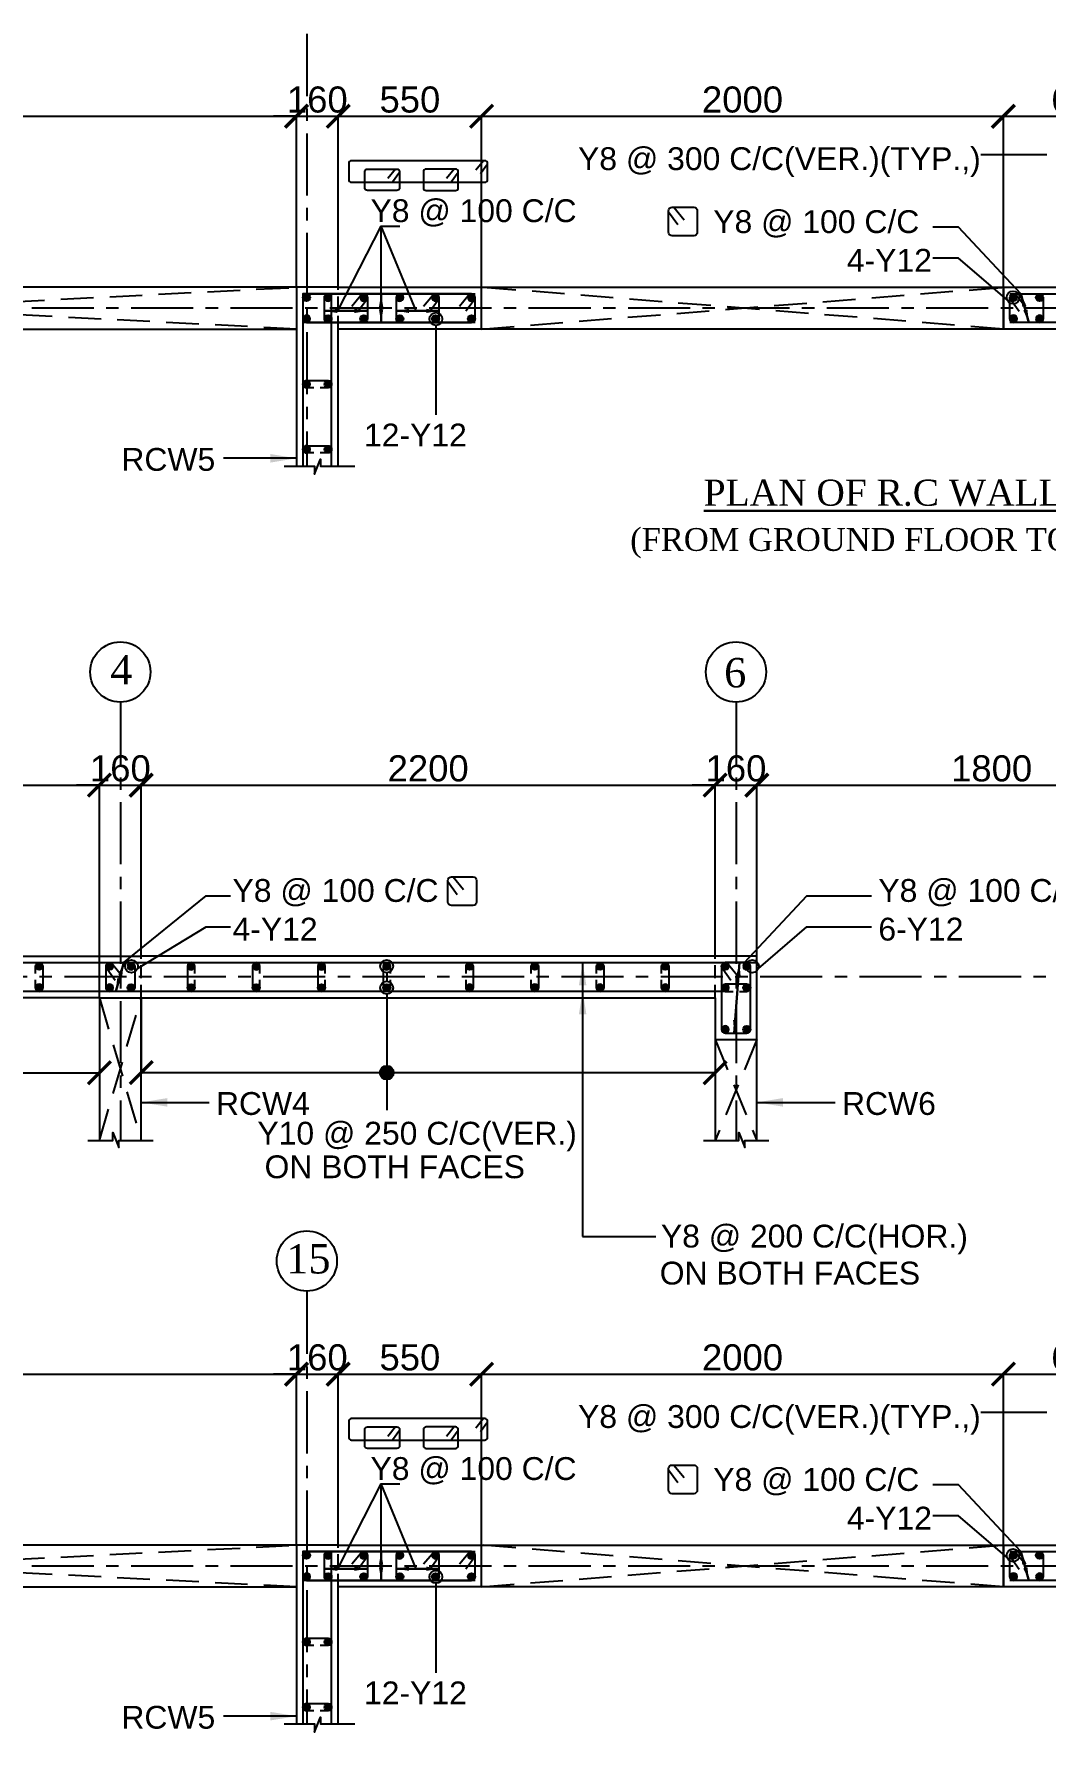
# Model space of a CAD drawing. Header units: inches. Extents: x 200139 to 352388, y -289304 to -188971.
# Drawn here: x 218987 to 234491, y -263313 to -237279 of the extents above; entities that cross this region are included whole.
import ezdxf
from ezdxf.enums import TextEntityAlignment as Align

# ---------------------------------------------------------------- set-up
doc = ezdxf.new("R2010")
doc.units = ezdxf.units.IN
doc.header["$MEASUREMENT"] = 0
doc.linetypes.add('CENTER', pattern=[50.8, 31.75, -6.35, 6.35, -6.35])
doc.linetypes.add('Hidden', pattern=[3, 2, -1])
for name, color, linetype in [('1', 8, 'Continuous'), ('160 WALL OPEING', 1, 'Continuous'), ('5', 2, 'Continuous'), ('ARROW', 5, 'Continuous'), ('DIM', 251, 'Continuous'), ('GIRD CIR', 1, 'Continuous'), ('GIRD TEXT', 4, 'Continuous'), ('GRID', 8, 'CENTER'), ('LINKS', 3, 'Continuous'), ('OPENING', 1, 'Continuous'), ('SHEAR WALL', 6, 'Continuous'), ('STRRIUPS', 6, 'Continuous'), ('Ttxt', 3, 'Continuous')]:
    doc.layers.add(name, color=color, linetype=linetype)
doc.layers.add('Tex', color=3, linetype='Continuous', lineweight=13)
doc.layers.add('text', color=4, linetype='Continuous', lineweight=30)
doc.styles.add('Arial', font='arial.ttf', dxfattribs={"height": 400})
doc.styles.add('T200', font='sanss___.ttf', dxfattribs={"height": 250})
doc.styles.add('T400', font='romantic.ttf')
doc.dimstyles.new('SCALE-25', dxfattribs={"dimtxt": 400, "dimasz": 350, "dimexe": 0, "dimexo": 0, "dimgap": 50, "dimtad": 1, "dimdec": 0, "dimlfac": 0.25, "dimzin": 0, "dimdsep": 46, "dimtxsty": 'Arial', "dimblk": 'ARCHTICK', "dimcen": 0, "dimclrd": 5, "dimclre": 8, "dimclrt": 1, "dimadec": 0, "dimazin": 0, "dimtfac": 1, "dimtdec": 0, "dimtix": 1, "dimtmove": 2, "dimatfit": 3, "dimfxl": 0, "dimtolj": 1, "dimtzin": 0, "dimlwd": -1, "dimarcsym": 0})
doc.dimstyles.new('T200', dxfattribs={"dimtxt": 300, "dimasz": 150, "dimexe": 0, "dimexo": 0, "dimgap": 5, "dimtad": 1, "dimdec": 0, "dimrnd": 5, "dimzin": 0, "dimdsep": 46, "dimtxsty": 'T200', "dimblk": 'ARCHTICK', "dimcen": 300, "dimclrd": 5, "dimclre": 252, "dimclrt": 1, "dimadec": 0, "dimazin": 0, "dimtfac": 50, "dimtdec": 0, "dimtofl": 0, "dimtmove": 2, "dimatfit": 3, "dimfxl": 1, "dimtolj": 1, "dimtzin": 0, "dimarcsym": 2})

# ---------------------------------------------------------------- blocks, each defined once
blk = doc.blocks.new('_ARCHTICK')
at = {"color": 0, "linetype": 'ByBlock', "const_width": 0.15}
blk.add_lwpolyline([(-0.5, -0.5), (0.5, 0.5)], dxfattribs=at)
blk = doc.blocks.new('*D87')
at = {"layer": 'Defpoints', "color": 0}
for p in [(223012, -238541), (210412, -241163, 59), (223012, -241163, 59)]:
    blk.add_point(p, dxfattribs=at)
at = {"layer": 'DIM', "color": 8, "lineweight": -2}
for p, q in [((210412, -241163), (210412, -238541)), ((223012, -241163), (223012, -238541))]:
    blk.add_line(p, q, dxfattribs=at)
at = {"layer": 'DIM', "color": 5}
blk.add_line((210412, -238541), (223012, -238541), dxfattribs=at)
at = {"layer": 'DIM', "color": 5, "xscale": 350, "yscale": 350, "zscale": 350, "rotation": 180}
blk.add_blockref('_ARCHTICK', (210412, -238541), dxfattribs=at)
at = {"layer": 'DIM', "color": 5, "xscale": 350, "yscale": 350, "zscale": 350}
blk.add_blockref('_ARCHTICK', (223012, -238541), dxfattribs=at)
at = {"layer": 'DIM', "color": 1, "insert": (216712, -238287), "char_height": 400, "attachment_point": 5, "style": 'Arial'}
blk.add_mtext('\\A1;3150', dxfattribs=at)
blk = doc.blocks.new('ARCHTICK')
at = {"color": 0, "const_width": 0.15}
blk.add_lwpolyline([(-0.5, -0.5), (0.5, 0.5)], dxfattribs=at)
blk = doc.blocks.new('*D88')
at = {"layer": 'Defpoints', "color": 0}
for p in [(223652, -238541), (223012, -241163, 59), (223652, -241163, 59)]:
    blk.add_point(p, dxfattribs=at)
at = {"layer": 'DIM', "color": 5}
for p, q in [((223012, -238541), (222662, -238541)), ((223012, -238541), (223652, -238541)), ((223652, -238541), (224002, -238541))]:
    blk.add_line(p, q, dxfattribs=at)
at = {"layer": 'DIM', "color": 8, "lineweight": -2}
for p, q in [((223012, -241163), (223012, -238541)), ((223652, -241163), (223652, -238541))]:
    blk.add_line(p, q, dxfattribs=at)
at = {"layer": 'DIM', "color": 5, "xscale": 350, "yscale": 350, "zscale": 350}
blk.add_blockref('_ARCHTICK', (223012, -238541), dxfattribs=at)
at = {"layer": 'DIM', "color": 5, "xscale": 350, "yscale": 350, "zscale": 350, "rotation": 180}
blk.add_blockref('_ARCHTICK', (223652, -238541), dxfattribs=at)
at = {"layer": 'DIM', "color": 1, "insert": (223332, -238287), "char_height": 400, "attachment_point": 5, "style": 'Arial'}
blk.add_mtext('\\A1;160', dxfattribs=at)
blk = doc.blocks.new('*D89')
at = {"layer": 'Defpoints', "color": 0}
for p in [(225852, -238541), (223652, -241163, 59), (225852, -241163, 59)]:
    blk.add_point(p, dxfattribs=at)
at = {"layer": 'DIM', "color": 8, "lineweight": -2}
for p, q in [((223652, -241163), (223652, -238541)), ((225852, -241163), (225852, -238541))]:
    blk.add_line(p, q, dxfattribs=at)
at = {"layer": 'DIM', "color": 5}
blk.add_line((223652, -238541), (225852, -238541), dxfattribs=at)
at = {"layer": 'DIM', "color": 5, "xscale": 350, "yscale": 350, "zscale": 350, "rotation": 180}
blk.add_blockref('_ARCHTICK', (223652, -238541), dxfattribs=at)
at = {"layer": 'DIM', "color": 5, "xscale": 350, "yscale": 350, "zscale": 350}
blk.add_blockref('_ARCHTICK', (225852, -238541), dxfattribs=at)
at = {"layer": 'DIM', "color": 1, "insert": (224752, -238287), "char_height": 400, "attachment_point": 5, "style": 'Arial'}
blk.add_mtext('\\A1;550', dxfattribs=at)
blk = doc.blocks.new('*D90')
at = {"layer": 'Defpoints', "color": 0}
for p in [(233852, -238541), (225852, -241163, 59), (233852, -241163, 59)]:
    blk.add_point(p, dxfattribs=at)
at = {"layer": 'DIM', "color": 8, "lineweight": -2}
for p, q in [((225852, -241163), (225852, -238541)), ((233852, -241163), (233852, -238541))]:
    blk.add_line(p, q, dxfattribs=at)
at = {"layer": 'DIM', "color": 5}
blk.add_line((225852, -238541), (233852, -238541), dxfattribs=at)
at = {"layer": 'DIM', "color": 5, "xscale": 350, "yscale": 350, "zscale": 350, "rotation": 180}
blk.add_blockref('_ARCHTICK', (225852, -238541), dxfattribs=at)
at = {"layer": 'DIM', "color": 5, "xscale": 350, "yscale": 350, "zscale": 350}
blk.add_blockref('_ARCHTICK', (233852, -238541), dxfattribs=at)
at = {"layer": 'DIM', "color": 1, "insert": (229852, -238287), "char_height": 400, "attachment_point": 5, "style": 'Arial'}
blk.add_mtext('\\A1;2000', dxfattribs=at)
blk = doc.blocks.new('*D91')
at = {"layer": 'Defpoints', "color": 0}
for p in [(236252, -238541), (233852, -241163, 59), (236252, -241163, 59)]:
    blk.add_point(p, dxfattribs=at)
at = {"layer": 'DIM', "color": 8, "lineweight": -2}
for p, q in [((233852, -241163), (233852, -238541)), ((236252, -241163), (236252, -238541))]:
    blk.add_line(p, q, dxfattribs=at)
at = {"layer": 'DIM', "color": 5}
blk.add_line((233852, -238541), (236252, -238541), dxfattribs=at)
at = {"layer": 'DIM', "color": 5, "xscale": 350, "yscale": 350, "zscale": 350, "rotation": 180}
blk.add_blockref('_ARCHTICK', (233852, -238541), dxfattribs=at)
at = {"layer": 'DIM', "color": 5, "xscale": 350, "yscale": 350, "zscale": 350}
blk.add_blockref('_ARCHTICK', (236252, -238541), dxfattribs=at)
at = {"layer": 'DIM', "color": 1, "insert": (235052, -238287), "char_height": 400, "attachment_point": 5, "style": 'Arial'}
blk.add_mtext('\\A1;600', dxfattribs=at)
blk = doc.blocks.new('A$C5C0C2414')
at = {"layer": 'STRRIUPS', "ltscale": 0.2}
for p, q in [((0, 0), (158, -194)), ((-81, -72), (61, -268))]:
    blk.add_line(p, q, dxfattribs=at)
blk.add_lwpolyline([(304, -440), (-26, -440, -0.414214), (-81, -385), (-81, -55, -0.414214), (-26, 0), (304, 0, -0.414214), (359, -55), (359, -385, -0.414214)], format="xyb", close=True, dxfattribs=at)
blk = doc.blocks.new('R1')
at = {"layer": '5'}
h = blk.add_hatch(color=256, dxfattribs=at)
edge = h.paths.add_edge_path()
edge.add_arc((0, 0), 69.6, 0, 360)
at = {"layer": '5', "color": 6}
blk.add_circle((0, 0), 69.6, dxfattribs=at)
blk = doc.blocks.new('A$C18D86594')
at = {"layer": 'STRRIUPS', "ltscale": 0.2}
for p, q in [((0, 0), (158, -194)), ((-81, -72), (61, -268)), ((519, -241), (661, -438)), ((600, -170), (758, -363)), ((1719, -241), (1861, -438)), ((1800, -170), (1958, -363))]:
    blk.add_line(p, q, dxfattribs=at)
for points in [[(2704, -440), (-26, -440, -0.414214), (-81, -385), (-81, -55, -0.414214), (-26, 0), (2704, 0, -0.414214), (2759, -55), (2759, -385, -0.414214)], [(1176, -609), (574, -609, -0.414214), (519, -554), (519, -224, -0.414214), (574, -170), (1176, -170, -0.414214), (1231, -224), (1231, -554, -0.414214)], [(1774, -609), (2376, -609, 0.414214), (2431, -554), (2431, -224, 0.414214), (2376, -170), (1774, -170, 0.414214), (1719, -224), (1719, -554, 0.414214)]]:
    blk.add_lwpolyline(points, format="xyb", close=True, dxfattribs=at)
blk = doc.blocks.new('*D208')
at = {"layer": 'Defpoints', "color": 0}
for p in [(237272, -248795), (230072, -251417, 59), (237272, -251417, 59)]:
    blk.add_point(p, dxfattribs=at)
at = {"layer": 'DIM', "color": 8, "lineweight": -2}
for p, q in [((230072, -251417), (230072, -248795)), ((237272, -251417), (237272, -248795))]:
    blk.add_line(p, q, dxfattribs=at)
at = {"layer": 'DIM', "color": 5}
blk.add_line((230072, -248795), (237272, -248795), dxfattribs=at)
at = {"layer": 'DIM', "color": 5, "xscale": 350, "yscale": 350, "zscale": 350, "rotation": 180}
blk.add_blockref('_ARCHTICK', (230072, -248795), dxfattribs=at)
at = {"layer": 'DIM', "color": 5, "xscale": 350, "yscale": 350, "zscale": 350}
blk.add_blockref('_ARCHTICK', (237272, -248795), dxfattribs=at)
at = {"layer": 'DIM', "color": 1, "insert": (233672, -248541), "char_height": 400, "attachment_point": 5, "style": 'Arial'}
blk.add_mtext('\\A1;1800', dxfattribs=at)
blk = doc.blocks.new('*D224')
at = {"layer": 'Defpoints', "color": 0}
for p in [(223012, -257826), (210412, -260447, 59), (223012, -260447, 59)]:
    blk.add_point(p, dxfattribs=at)
at = {"layer": 'DIM', "color": 8, "lineweight": -2}
for p, q in [((210412, -260447), (210412, -257826)), ((223012, -260447), (223012, -257826))]:
    blk.add_line(p, q, dxfattribs=at)
at = {"layer": 'DIM', "color": 5}
blk.add_line((210412, -257826), (223012, -257826), dxfattribs=at)
at = {"layer": 'DIM', "color": 5, "xscale": 350, "yscale": 350, "zscale": 350, "rotation": 180}
blk.add_blockref('_ARCHTICK', (210412, -257826), dxfattribs=at)
at = {"layer": 'DIM', "color": 5, "xscale": 350, "yscale": 350, "zscale": 350}
blk.add_blockref('_ARCHTICK', (223012, -257826), dxfattribs=at)
at = {"layer": 'DIM', "color": 1, "insert": (216712, -257571), "char_height": 400, "attachment_point": 5, "style": 'Arial'}
blk.add_mtext('\\A1;3150', dxfattribs=at)
blk = doc.blocks.new('*D225')
at = {"layer": 'Defpoints', "color": 0}
for p in [(223652, -257826), (223012, -260447, 59), (223652, -260447, 59)]:
    blk.add_point(p, dxfattribs=at)
at = {"layer": 'DIM', "color": 5}
for p, q in [((223012, -257826), (222662, -257826)), ((223012, -257826), (223652, -257826)), ((223652, -257826), (224002, -257826))]:
    blk.add_line(p, q, dxfattribs=at)
at = {"layer": 'DIM', "color": 8, "lineweight": -2}
for p, q in [((223012, -260447), (223012, -257826)), ((223652, -260447), (223652, -257826))]:
    blk.add_line(p, q, dxfattribs=at)
at = {"layer": 'DIM', "color": 5, "xscale": 350, "yscale": 350, "zscale": 350}
blk.add_blockref('_ARCHTICK', (223012, -257826), dxfattribs=at)
at = {"layer": 'DIM', "color": 5, "xscale": 350, "yscale": 350, "zscale": 350, "rotation": 180}
blk.add_blockref('_ARCHTICK', (223652, -257826), dxfattribs=at)
at = {"layer": 'DIM', "color": 1, "insert": (223332, -257571), "char_height": 400, "attachment_point": 5, "style": 'Arial'}
blk.add_mtext('\\A1;160', dxfattribs=at)
blk = doc.blocks.new('*D226')
at = {"layer": 'Defpoints', "color": 0}
for p in [(225852, -257826), (223652, -260447, 59), (225852, -260447, 59)]:
    blk.add_point(p, dxfattribs=at)
at = {"layer": 'DIM', "color": 8, "lineweight": -2}
for p, q in [((223652, -260447), (223652, -257826)), ((225852, -260447), (225852, -257826))]:
    blk.add_line(p, q, dxfattribs=at)
at = {"layer": 'DIM', "color": 5}
blk.add_line((223652, -257826), (225852, -257826), dxfattribs=at)
at = {"layer": 'DIM', "color": 5, "xscale": 350, "yscale": 350, "zscale": 350, "rotation": 180}
blk.add_blockref('_ARCHTICK', (223652, -257826), dxfattribs=at)
at = {"layer": 'DIM', "color": 5, "xscale": 350, "yscale": 350, "zscale": 350}
blk.add_blockref('_ARCHTICK', (225852, -257826), dxfattribs=at)
at = {"layer": 'DIM', "color": 1, "insert": (224752, -257571), "char_height": 400, "attachment_point": 5, "style": 'Arial'}
blk.add_mtext('\\A1;550', dxfattribs=at)
blk = doc.blocks.new('*D227')
at = {"layer": 'Defpoints', "color": 0}
for p in [(233852, -257826), (225852, -260447, 59), (233852, -260447, 59)]:
    blk.add_point(p, dxfattribs=at)
at = {"layer": 'DIM', "color": 8, "lineweight": -2}
for p, q in [((225852, -260447), (225852, -257826)), ((233852, -260447), (233852, -257826))]:
    blk.add_line(p, q, dxfattribs=at)
at = {"layer": 'DIM', "color": 5}
blk.add_line((225852, -257826), (233852, -257826), dxfattribs=at)
at = {"layer": 'DIM', "color": 5, "xscale": 350, "yscale": 350, "zscale": 350, "rotation": 180}
blk.add_blockref('_ARCHTICK', (225852, -257826), dxfattribs=at)
at = {"layer": 'DIM', "color": 5, "xscale": 350, "yscale": 350, "zscale": 350}
blk.add_blockref('_ARCHTICK', (233852, -257826), dxfattribs=at)
at = {"layer": 'DIM', "color": 1, "insert": (229852, -257571), "char_height": 400, "attachment_point": 5, "style": 'Arial'}
blk.add_mtext('\\A1;2000', dxfattribs=at)
blk = doc.blocks.new('*D228')
at = {"layer": 'Defpoints', "color": 0}
for p in [(236252, -257826), (233852, -260447, 59), (236252, -260447, 59)]:
    blk.add_point(p, dxfattribs=at)
at = {"layer": 'DIM', "color": 8, "lineweight": -2}
for p, q in [((233852, -260447), (233852, -257826)), ((236252, -260447), (236252, -257826))]:
    blk.add_line(p, q, dxfattribs=at)
at = {"layer": 'DIM', "color": 5}
blk.add_line((233852, -257826), (236252, -257826), dxfattribs=at)
at = {"layer": 'DIM', "color": 5, "xscale": 350, "yscale": 350, "zscale": 350, "rotation": 180}
blk.add_blockref('_ARCHTICK', (233852, -257826), dxfattribs=at)
at = {"layer": 'DIM', "color": 5, "xscale": 350, "yscale": 350, "zscale": 350}
blk.add_blockref('_ARCHTICK', (236252, -257826), dxfattribs=at)
at = {"layer": 'DIM', "color": 1, "insert": (235052, -257571), "char_height": 400, "attachment_point": 5, "style": 'Arial'}
blk.add_mtext('\\A1;600', dxfattribs=at)
blk = doc.blocks.new('*D200')
at = {"layer": 'Defpoints', "color": 0}
for p in [(205432, -252057, -73), (219992, -252057, -73), (219992, -253204)]:
    blk.add_point(p, dxfattribs=at)
at = {"layer": 'DIM', "color": 8, "lineweight": -2}
for p, q in [((205432, -252057), (205432, -253204)), ((219992, -252057), (219992, -253204))]:
    blk.add_line(p, q, dxfattribs=at)
at = {"layer": 'DIM', "color": 5}
blk.add_line((205432, -253204), (219992, -253204), dxfattribs=at)
at = {"layer": 'DIM', "color": 5, "xscale": 350, "yscale": 350, "zscale": 350, "rotation": 180}
blk.add_blockref('_ARCHTICK', (205432, -253204), dxfattribs=at)
at = {"layer": 'DIM', "color": 5, "xscale": 350, "yscale": 350, "zscale": 350}
blk.add_blockref('_ARCHTICK', (219992, -253204), dxfattribs=at)
blk = doc.blocks.new('*D202')
at = {"layer": 'Defpoints', "color": 0}
for p in [(219992, -248795), (219992, -249542), (205432, -252057, 59)]:
    blk.add_point(p, dxfattribs=at)
at = {"layer": 'DIM', "color": 8, "lineweight": -2}
for p, q in [((205432, -252057), (205432, -248795)), ((219992, -249542), (219992, -248795))]:
    blk.add_line(p, q, dxfattribs=at)
at = {"layer": 'DIM', "color": 5}
blk.add_line((205432, -248795), (219992, -248795), dxfattribs=at)
at = {"layer": 'DIM', "color": 5, "xscale": 350, "yscale": 350, "zscale": 350, "rotation": 180}
blk.add_blockref('_ARCHTICK', (205432, -248795), dxfattribs=at)
at = {"layer": 'DIM', "color": 5, "xscale": 350, "yscale": 350, "zscale": 350}
blk.add_blockref('_ARCHTICK', (219992, -248795), dxfattribs=at)
at = {"layer": 'DIM', "color": 1, "insert": (212712, -248541), "char_height": 400, "attachment_point": 5, "style": 'Arial'}
blk.add_mtext('\\A1;3640', dxfattribs=at)
blk = doc.blocks.new('*D203')
at = {"layer": 'Defpoints', "color": 0}
for p in [(220632, -248795), (220632, -251417, 59), (219992, -252057, 59)]:
    blk.add_point(p, dxfattribs=at)
at = {"layer": 'DIM', "color": 5}
for p, q in [((219992, -248795), (219642, -248795)), ((219992, -248795), (220632, -248795)), ((220632, -248795), (220982, -248795))]:
    blk.add_line(p, q, dxfattribs=at)
at = {"layer": 'DIM', "color": 8, "lineweight": -2}
for p, q in [((219992, -252057), (219992, -248795)), ((220632, -251417), (220632, -248795))]:
    blk.add_line(p, q, dxfattribs=at)
at = {"layer": 'DIM', "color": 5, "xscale": 350, "yscale": 350, "zscale": 350}
blk.add_blockref('_ARCHTICK', (219992, -248795), dxfattribs=at)
at = {"layer": 'DIM', "color": 5, "xscale": 350, "yscale": 350, "zscale": 350, "rotation": 180}
blk.add_blockref('_ARCHTICK', (220632, -248795), dxfattribs=at)
at = {"layer": 'DIM', "color": 1, "insert": (220312, -248541), "char_height": 400, "attachment_point": 5, "style": 'Arial'}
blk.add_mtext('\\A1;160', dxfattribs=at)
blk = doc.blocks.new('*D204')
at = {"layer": 'Defpoints', "color": 0}
for p in [(229432, -248795), (220632, -251417, 59), (229432, -251417, 59)]:
    blk.add_point(p, dxfattribs=at)
at = {"layer": 'DIM', "color": 8, "lineweight": -2}
for p, q in [((220632, -251417), (220632, -248795)), ((229432, -251417), (229432, -248795))]:
    blk.add_line(p, q, dxfattribs=at)
at = {"layer": 'DIM', "color": 5}
blk.add_line((220632, -248795), (229432, -248795), dxfattribs=at)
at = {"layer": 'DIM', "color": 5, "xscale": 350, "yscale": 350, "zscale": 350, "rotation": 180}
blk.add_blockref('_ARCHTICK', (220632, -248795), dxfattribs=at)
at = {"layer": 'DIM', "color": 5, "xscale": 350, "yscale": 350, "zscale": 350}
blk.add_blockref('_ARCHTICK', (229432, -248795), dxfattribs=at)
at = {"layer": 'DIM', "color": 1, "insert": (225032, -248541), "char_height": 400, "attachment_point": 5, "style": 'Arial'}
blk.add_mtext('\\A1;2200', dxfattribs=at)
blk = doc.blocks.new('*D205')
at = {"layer": 'Defpoints', "color": 0}
for p in [(230072, -248795), (229432, -251417, 59), (230072, -251417, 59)]:
    blk.add_point(p, dxfattribs=at)
at = {"layer": 'DIM', "color": 5}
for p, q in [((229432, -248795), (229082, -248795)), ((229432, -248795), (230072, -248795)), ((230072, -248795), (230422, -248795))]:
    blk.add_line(p, q, dxfattribs=at)
at = {"layer": 'DIM', "color": 8, "lineweight": -2}
for p, q in [((229432, -251417), (229432, -248795)), ((230072, -251417), (230072, -248795))]:
    blk.add_line(p, q, dxfattribs=at)
at = {"layer": 'DIM', "color": 5, "xscale": 350, "yscale": 350, "zscale": 350}
blk.add_blockref('_ARCHTICK', (229432, -248795), dxfattribs=at)
at = {"layer": 'DIM', "color": 5, "xscale": 350, "yscale": 350, "zscale": 350, "rotation": 180}
blk.add_blockref('_ARCHTICK', (230072, -248795), dxfattribs=at)
at = {"layer": 'DIM', "color": 1, "insert": (229752, -248541), "char_height": 400, "attachment_point": 5, "style": 'Arial'}
blk.add_mtext('\\A1;160', dxfattribs=at)
blk = doc.blocks.new('*D206')
at = {"layer": 'Defpoints', "color": 0}
for p in [(220632, -252057, -73), (229432, -252057, -73), (220632, -253204)]:
    blk.add_point(p, dxfattribs=at)
at = {"layer": 'DIM', "color": 8, "lineweight": -2}
for p, q in [((220632, -252057), (220632, -253204)), ((229432, -252057), (229432, -253204))]:
    blk.add_line(p, q, dxfattribs=at)
at = {"layer": 'DIM', "color": 5}
blk.add_line((229432, -253204), (220632, -253204), dxfattribs=at)
at = {"layer": 'DIM', "color": 5, "xscale": 350, "yscale": 350, "zscale": 350, "rotation": 180}
blk.add_blockref('_ARCHTICK', (220632, -253204), dxfattribs=at)
at = {"layer": 'DIM', "color": 5, "xscale": 350, "yscale": 350, "zscale": 350}
blk.add_blockref('_ARCHTICK', (229432, -253204), dxfattribs=at)

msp = doc.modelspace()

# ---------------------------------------------------------------- hatches: boundary and pattern name
at = {"layer": 'ARROW'}
h = msp.add_hatch(color=256, dxfattribs=at)
edge = h.paths.add_edge_path()
edge.add_arc((224396.6, -253204.1), 106, 0, 360)

# ---------------------------------------------------------------- linework, layer by layer
at = {"layer": '1', "linetype": 'Hidden', "ltscale": 100}
for p, q in [((223652, -241803.1, 59), (223652, -241163.1, 59)), ((220632.3, -252057.1, 59), (220632.3, -251417.1, 59)), ((229432.3, -252057.1, 59), (229432.3, -251417.1, 59)), ((223652, -261087.3, 59), (223652, -260447.3, 59))]:
    msp.add_line(p, q, dxfattribs=at)
at = {"layer": '1'}
for points, elevation in [([(222824.9, -243904.1), (223287.4, -243904.1), (223287.4, -244028.5), (223381, -243798.5), (223381, -243904.1), (223906.7, -243904.1)], 118), ([(219813.4, -254244), (220195.9, -254244), (220195.9, -254119.7), (220289.4, -254349.7), (220289.4, -254244), (220815.1, -254244)], 235.9), ([(229253.4, -254244), (229795.9, -254244), (229795.9, -254119.7), (229889.4, -254349.7), (229889.4, -254244), (230255.1, -254244)], 235.9), ([(222824.9, -263188.3), (223287.4, -263188.3), (223287.4, -263312.7), (223381, -263082.7), (223381, -263188.3), (223906.7, -263188.3)], 118)]:
    msp.add_lwpolyline(points, dxfattribs=dict(at, elevation=elevation))
at = {"layer": '160 WALL OPEING', "linetype": 'Hidden', "ltscale": 250}
for p, q in [((210412, -241803.1, 59), (223012, -241163.1, 59)), ((223012, -241803.1, 59), (210412, -241163.1, 59)), ((225852, -241803.1, 59), (233852, -241163.1, 59)), ((233852, -241803.1, 59), (225852, -241163.1, 59)), ((219992.3, -254244, 59), (220632.3, -252057.1, 59)), ((219992.3, -252057.1), (220632.3, -254244, 235.9)), ((229432.3, -252697.1, 59), (230072.3, -254244, 59)), ((230072.3, -252697.1, 59), (229432.3, -254244, 59)), ((210412, -261087.3, 59), (223012, -260447.3, 59)), ((223012, -261087.3, 59), (210412, -260447.3, 59)), ((225852, -261087.3, 59), (233852, -260447.3, 59)), ((233852, -261087.3, 59), (225852, -260447.3, 59))]:
    msp.add_line(p, q, dxfattribs=at)
at = {"layer": '5'}
for points in [[(223552, -243904.1), (223552, -241263.1), (223112, -241263.1), (223112, -243904.1)], [(223552, -263188.3), (223552, -260547.3), (223112, -260547.3), (223112, -263188.3)]]:
    msp.add_lwpolyline(points, dxfattribs=at)
at = {"layer": '5', "elevation": 59}
for points in [[(223112, -241263.1), (225752, -241263.1)], [(233952, -241263.1), (240392, -241263.1)], [(225752, -241703.1), (223112, -241703.1)], [(240392, -241703.1), (233952, -241703.1)], [(205332.3, -251517.1), (230052.3, -251517.1)], [(229612.3, -251957.1), (205332.3, -251957.1)], [(223112, -260547.3), (225752, -260547.3)], [(233952, -260547.3), (240392, -260547.3)], [(225752, -260987.3), (223112, -260987.3)], [(240392, -260987.3), (233952, -260987.3)]]:
    msp.add_lwpolyline(points, dxfattribs=at)
at = {"layer": 'ARROW', "linetype": 'Continuous'}
for p, q in [((234518.5, -239130.2), (233507.7, -239130.2)), ((234518.5, -258414.4), (233507.7, -258414.4))]:
    msp.add_line(p, q, dxfattribs=at)
at = {"layer": 'ARROW'}
for p, q in [((225150.6, -241747.3, 44.2), (225150.6, -243118.7, 44.2)), ((224396.6, -251671.9, 73.7), (224396.6, -251802.9, 73.7)), ((224396.6, -251999.9, 73.7), (224396.6, -253779.9, 73.7)), ((225150.6, -261031.5, 44.2), (225150.6, -262402.9, 44.2))]:
    msp.add_line(p, q, dxfattribs=at)
for points, elevation in [([(223646.3, -241524.9), (224310.3, -240225.4)], 44.2), ([(224310.3, -241263.1), (224310.3, -240225.4), (224595.7, -240225.4)], 44.2), ([(224846.3, -241524.9), (224310.3, -240225.4)], 44.2), ([(234119.8, -241263.1), (233166.3, -240239), (232770.6, -240239)], 59), ([(233909.6, -241353), (233166.3, -240715.3), (232770.6, -240715.3)], 59), ([(220364.5, -251517.1), (221627, -250493), (221998.8, -250493)], 73.7), ([(229884.5, -251517.1), (230837.9, -250493), (231828.1, -250493)], 118), ([(220574.7, -251607), (221627, -250969.3), (221998.8, -250969.3)], 73.7), ([(230094.7, -251607), (230837.9, -250969.3), (231828.1, -250969.3)], 118), ([(223646.3, -260809.1), (224310.3, -259509.6)], 44.2), ([(224310.3, -260547.3), (224310.3, -259509.6), (224595.7, -259509.6)], 44.2), ([(224846.3, -260809.1), (224310.3, -259509.6)], 44.2), ([(234119.8, -260547.3), (233166.3, -259523.2), (232770.6, -259523.2)], 59), ([(233909.6, -260637.2), (233166.3, -259999.5), (232770.6, -259999.5)], 59)]:
    msp.add_lwpolyline(points, dxfattribs=dict(at, elevation=elevation))
for centre, radius in [((234002, -241318.8, 59), 98.5), ((225150.6, -241648.8, 44.2), 98.5), ((220482.3, -251572.8, 73.7), 98.5), ((224396.6, -251573.4, 73.7), 98.5), ((230002.3, -251572.8, 118), 98.5), ((224396.6, -251901.4, 73.7), 98.5), ((224396.6, -253204.1, 87.3), 106), ((234002, -260603, 59), 98.5), ((225150.6, -260933, 44.2), 98.5)]:
    msp.add_circle(centre, radius, dxfattribs=at)
at = {"layer": 'GIRD CIR'}
for centre in [(220312.3, -247061.1, 59), (229752.3, -247061.1, 59), (223172, -256091.3, 59)]:
    msp.add_circle(centre, 461.7, dxfattribs=at)
at = {"layer": 'GRID', "ltscale": 30}
for p, q in [((223172, -237279.4, 59), (223172, -243904.1, 59)), ((253433.1, -241483.1, 59), (203057, -241483.1, 59)), ((220312.3, -247533.3, 59), (220312.3, -254244, 59)), ((229752.3, -247533.3, 59), (229752.3, -254244, 59)), ((282890.6, -251737.1, 59), (203229.3, -251737.1, 59)), ((223172, -256563.6, 59), (223172, -263188.3, 59)), ((253433.1, -260767.3, 59), (203057, -260767.3, 59))]:
    msp.add_line(p, q, dxfattribs=at)
at = {"layer": 'LINKS'}
for points in [[(223280.3, -242703.1), (223167.7, -242703.1, -1), (223167.7, -242591.7), (223496.3, -242591.7, -1), (223496.3, -242703.1), (223376.8, -242703.1)], [(223280.3, -243703.1), (223167.7, -243703.1, -1), (223167.7, -243591.7), (223496.3, -243591.7, -1), (223496.3, -243703.1), (223376.8, -243703.1)], [(223280.3, -261987.3), (223167.7, -261987.3, -1), (223167.7, -261875.9), (223496.3, -261875.9, -1), (223496.3, -261987.3), (223376.8, -261987.3)], [(223280.3, -262987.3), (223167.7, -262987.3, -1), (223167.7, -262875.9), (223496.3, -262875.9, -1), (223496.3, -262987.3), (223376.8, -262987.3)]]:
    msp.add_lwpolyline(points, format="xyb", dxfattribs=at)
for points, elevation in [([(219012.3, -251685.4), (219012.3, -251572.8, -1), (219123.6, -251572.8), (219123.6, -251901.4, -1), (219012.3, -251901.4), (219012.3, -251781.9)], 73.7), ([(221452.3, -251685.4), (221452.3, -251572.8, 1), (221340.9, -251572.8), (221340.9, -251901.4, 1), (221452.3, -251901.4), (221452.3, -251781.9)], 73.7), ([(222452.3, -251685.4), (222452.3, -251572.8, 1), (222340.9, -251572.8), (222340.9, -251901.4, 1), (222452.3, -251901.4), (222452.3, -251781.9)], 73.7), ([(223452.3, -251685.4), (223452.3, -251572.8, 1), (223340.9, -251572.8), (223340.9, -251901.4, 1), (223452.3, -251901.4), (223452.3, -251781.9)], 73.7), ([(224452.3, -251685.4), (224452.3, -251572.8, 1), (224340.9, -251572.8), (224340.9, -251901.4, 1), (224452.3, -251901.4), (224452.3, -251781.9)], 73.7), ([(225612.3, -251685.4), (225612.3, -251572.8, -1), (225723.7, -251572.8), (225723.7, -251901.4, -1), (225612.3, -251901.4), (225612.3, -251781.9)], 117.9), ([(226612.3, -251685.4), (226612.3, -251572.8, -1), (226723.7, -251572.8), (226723.7, -251901.4, -1), (226612.3, -251901.4), (226612.3, -251781.9)], 117.9), ([(227612.3, -251685.4), (227612.3, -251572.8, -1), (227723.7, -251572.8), (227723.7, -251901.4, -1), (227612.3, -251901.4), (227612.3, -251781.9)], 117.9), ([(228612.3, -251685.4), (228612.3, -251572.8, -1), (228723.7, -251572.8), (228723.7, -251901.4, -1), (228612.3, -251901.4), (228612.3, -251781.9)], 117.9), ([(229804, -251957.1), (229916.6, -251957.1, 1), (229916.6, -251845.7), (229588, -251845.7, 1), (229588, -251957.1), (229707.5, -251957.1)], 117.9)]:
    msp.add_lwpolyline(points, format="xyb", dxfattribs=dict(at, elevation=elevation))
at = {"layer": 'OPENING', "color": 1, "elevation": 59}
for points in [[(223012, -241163.1), (210412, -241163.1)], [(225852, -241163.1), (233852, -241163.1), (233852, -241803.1), (225852, -241803.1)], [(210412, -241803.1), (223012, -241803.1)], [(219992.3, -252057.1), (219992.3, -254244)], [(220632.3, -254244), (220632.3, -252057.1)], [(229432.3, -252697.1), (229432.3, -252697.1), (229432.3, -254244)], [(230072.3, -254244), (230072.3, -252697.1)], [(223012, -260447.3), (210412, -260447.3)], [(225852, -260447.3), (233852, -260447.3), (233852, -261087.3), (225852, -261087.3)], [(210412, -261087.3), (223012, -261087.3)]]:
    msp.add_lwpolyline(points, dxfattribs=at)
at = {"layer": 'SHEAR WALL', "color": 4}
for p, q in [((225852, -241803.1, 59), (225852, -241163.1, 59)), ((219992.3, -252057.1, 59), (220632.3, -252057.1, 59)), ((229432.3, -252697.1, 117.9), (230072.3, -252697.1, 117.9)), ((225852, -261087.3, 59), (225852, -260447.3, 59))]:
    msp.add_line(p, q, dxfattribs=at)
at = {"layer": 'SHEAR WALL', "color": 4, "elevation": 59}
for points in [[(223652, -241163.1), (223012, -241163.1)], [(223012, -241163.1), (223012, -243904.1)], [(223652, -241163.1), (225852, -241163.1)], [(236252, -241803.1), (233852, -241803.1), (233852, -241163.1), (236252, -241163.1)], [(223652, -243904.1), (223652, -241803.1)], [(225852, -241803.1), (223652, -241803.1)], [(204792.3, -252057.1), (204792.3, -251417.1), (220632.3, -251417.1)], [(230072.3, -252057.1), (230072.3, -252057.1), (230072.3, -251417.1), (220632.3, -251417.1)], [(219992.3, -252057.1), (205432.3, -252057.1)], [(220632.3, -252057.1), (220632.3, -252057.1), (229432.3, -252057.1)], [(229432.3, -252057.1), (229432.3, -254244)], [(230072.3, -254244), (230072.3, -252057.1)], [(223652, -260447.3), (223012, -260447.3)], [(223012, -260447.3), (223012, -263188.3)], [(223652, -260447.3), (225852, -260447.3)], [(236252, -261087.3), (233852, -261087.3), (233852, -260447.3), (236252, -260447.3)], [(223652, -263188.3), (223652, -261087.3)], [(225852, -261087.3), (223652, -261087.3)]]:
    msp.add_lwpolyline(points, dxfattribs=at)
at = {"layer": 'STRRIUPS', "ltscale": 0.2}
for p, q in [((223996.1, -241294, 14.7), (223863, -241456.8, 14.7)), ((225096.1, -241294, 44.2), (224963, -241456.8, 44.2)), ((225646.1, -241294, 59), (225513, -241456.8, 59)), ((234057.9, -241294, 59), (234191, -241456.8, 59)), ((224085, -241358.6, 14.7), (223960.3, -241531.5, 14.7)), ((225185, -241358.6, 44.2), (225060.3, -241531.5, 44.2)), ((225735, -241358.6, 59), (225610.3, -241531.5, 59)), ((233969, -241358.6, 59), (234093.7, -241531.5, 59)), ((220109.3, -251612.5, 73.7), (220234, -251785.5, 73.7)), ((220198.2, -251548, 73.7), (220331.3, -251710.8, 73.7)), ((229549.3, -251612.5, 117.9), (229674, -251785.5, 117.9)), ((229638.2, -251548, 117.9), (229771.3, -251710.8, 117.9)), ((223996.1, -260578.2, 14.7), (223863, -260741, 14.7)), ((225096.1, -260578.2, 44.2), (224963, -260741, 44.2)), ((225646.1, -260578.2, 59), (225513, -260741, 59)), ((234057.9, -260578.2, 59), (234191, -260741, 59)), ((224085, -260642.8, 14.7), (223960.3, -260815.7, 14.7)), ((225185, -260642.8, 44.2), (225060.3, -260815.7, 44.2)), ((225735, -260642.8, 59), (225610.3, -260815.7, 59)), ((233969, -260642.8, 59), (234093.7, -260815.7, 59))]:
    msp.add_line(p, q, dxfattribs=at)
for points in [[(223167, -241703.1), (225697, -241703.1, 0.4142136), (225752, -241648.1), (225752, -241318.1, 0.4142136), (225697, -241263.1), (223167, -241263.1, 0.4142136), (223112, -241318.1), (223112, -241648.1, 0.4142136)], [(224047, -241703.1), (223495.6, -241703.1, -0.4142136), (223440.6, -241648.1), (223440.6, -241318.1, -0.4142136), (223495.6, -241263.1), (224047, -241263.1, -0.4142136), (224102, -241318.1), (224102, -241648.1, -0.4142136)], [(223167, -260987.3), (225697, -260987.3, 0.4142136), (225752, -260932.3), (225752, -260602.3, 0.4142136), (225697, -260547.3), (223167, -260547.3, 0.4142136), (223112, -260602.3), (223112, -260932.3, 0.4142136)], [(224047, -260987.3), (223495.6, -260987.3, -0.4142136), (223440.6, -260932.3), (223440.6, -260602.3, -0.4142136), (223495.6, -260547.3), (224047, -260547.3, -0.4142136), (224102, -260602.3), (224102, -260932.3, -0.4142136)]]:
    msp.add_lwpolyline(points, format="xyb", close=True, dxfattribs=at)
for points, elevation in [([(224595.6, -241703.1), (225147, -241703.1, 0.4142136), (225202, -241648.1), (225202, -241318.1, 0.4142136), (225147, -241263.1), (224595.6, -241263.1, 0.4142136), (224540.6, -241318.1), (224540.6, -241648.1, 0.4142136)], 44.2), ([(234408.4, -241703.1), (234007, -241703.1, -0.4142136), (233952, -241648.1), (233952, -241318.1, -0.4142136), (234007, -241263.1), (234408.4, -241263.1, -0.4142136), (234463.4, -241318.1), (234463.4, -241648.1, -0.4142136)], 59), ([(220477.3, -251957.1), (220147.3, -251957.1, -0.4142136), (220092.3, -251902.1), (220092.3, -251572.1, -0.4142136), (220147.3, -251517.1), (220477.3, -251517.1, -0.4142136), (220532.3, -251572.1), (220532.3, -251902.1, -0.4142136)], 73.7), ([(229587.3, -252597.1), (229917.3, -252597.1, 0.4142136), (229972.3, -252542.1), (229972.3, -251572.1, 0.4142136), (229917.3, -251517.1), (229587.3, -251517.1, 0.4142136), (229532.3, -251572.1), (229532.3, -252542.1, 0.4142136)], 117.9), ([(224595.6, -260987.3), (225147, -260987.3, 0.4142136), (225202, -260932.3), (225202, -260602.3, 0.4142136), (225147, -260547.3), (224595.6, -260547.3, 0.4142136), (224540.6, -260602.3), (224540.6, -260932.3, 0.4142136)], 44.2), ([(234408.4, -260987.3), (234007, -260987.3, -0.4142136), (233952, -260932.3), (233952, -260602.3, -0.4142136), (234007, -260547.3), (234408.4, -260547.3, -0.4142136), (234463.4, -260602.3), (234463.4, -260932.3, -0.4142136)], 59)]:
    msp.add_lwpolyline(points, format="xyb", close=True, dxfattribs=dict(at, elevation=elevation))

# ---------------------------------------------------------------- block references
at = {"layer": '5', "yscale": 0.8000000000465661, "zscale": 0.8000000000465661}
for p, xscale, rotation in [((223167.7, -241318.8), 0.8000000000465661, 90.00000000000001), ((223496.3, -241318.8), -0.8000000000465661, 270), ((224046.3, -241318.8, 14.7), -0.8000000000465661, 270), ((224596.3, -241318.8, 29.5), -0.8000000000465661, 270), ((225146.3, -241318.8, 44.2), -0.8000000000465661, 270), ((225696.3, -241318.8, 59), -0.8000000000465661, 270), ((234007.7, -241318.8, 59), 0.8000000000465661, 90.00000000000001), ((234407.7, -241318.8, 59), 0.8000000000465661, 90.00000000000001), ((223167.7, -241647.4), -0.8000000000465661, 90), ((223496.3, -241647.4), 0.8000000000465661, 270), ((224046.3, -241647.4, 14.7), 0.8000000000465661, 270), ((224596.3, -241647.4, 29.5), 0.8000000000465661, 270), ((225146.3, -241647.4, 44.2), 0.8000000000465661, 270), ((225696.3, -241647.4, 59), 0.8000000000465661, 270), ((234007.7, -241647.4, 59), -0.8000000000465661, 90), ((234407.7, -241647.4, 59), -0.8000000000465661, 90), ((223167.7, -242647.4), -0.8000000000465661, 90), ((223496.3, -242647.4), 0.8000000000465661, 270), ((223167.7, -243647.4), -0.8000000000465661, 90), ((223496.3, -243647.4), 0.8000000000465661, 270), ((219068, -251572.8, 73.7), 0.8000000000465661, 90.00000000000001), ((220148, -251572.8, 73.7), 0.8000000000465661, 90.00000000000001), ((220476.6, -251572.8, 73.7), -0.8000000000465661, 270), ((221396.6, -251572.8, 73.7), -0.8000000000465661, 270), ((222396.6, -251572.8, 73.7), -0.8000000000465661, 270), ((223396.6, -251572.8, 73.7), -0.8000000000465661, 270), ((224396.6, -251572.8, 73.7), -0.8000000000465661, 270), ((225668, -251572.8, 117.9), 0.8000000000465661, 90.00000000000001), ((226668, -251572.8, 117.9), 0.8000000000465661, 90.00000000000001), ((227668, -251572.8, 117.9), 0.8000000000465661, 90.00000000000001), ((228668, -251572.8, 117.9), 0.8000000000465661, 90.00000000000001), ((229588, -251572.8, 117.9), 0.8000000000465661, 90.00000000000001), ((229916.6, -251572.8, 117.9), -0.8000000000465661, 270), ((219068, -251901.4, 73.7), -0.8000000000465661, 90), ((220148, -251901.4, 73.7), -0.8000000000465661, 90), ((220476.6, -251901.4, 73.7), 0.8000000000465661, 270), ((221396.6, -251901.4, 73.7), 0.8000000000465661, 270), ((222396.6, -251901.4, 73.7), 0.8000000000465661, 270), ((223396.6, -251901.4, 73.7), 0.8000000000465661, 270), ((224396.6, -251901.4, 73.7), 0.8000000000465661, 270), ((225668, -251901.4, 117.9), -0.8000000000465661, 90), ((226668, -251901.4, 117.9), -0.8000000000465661, 90), ((227668, -251901.4, 117.9), -0.8000000000465661, 90), ((228668, -251901.4, 117.9), -0.8000000000465661, 90), ((229588, -251901.4, 117.9), -0.8000000000465661, 90), ((229916.6, -251901.4, 117.9), 0.8000000000465661, 270), ((229588, -252541.4, 117.9), -0.8000000000465661, 90), ((229916.6, -252541.4, 117.9), 0.8000000000465661, 270), ((223167.7, -260603), 0.8000000000465661, 90.00000000000001), ((223496.3, -260603), -0.8000000000465661, 270), ((224046.3, -260603, 14.7), -0.8000000000465661, 270), ((224596.3, -260603, 29.5), -0.8000000000465661, 270), ((225146.3, -260603, 44.2), -0.8000000000465661, 270), ((225696.3, -260603, 59), -0.8000000000465661, 270), ((234007.7, -260603, 59), 0.8000000000465661, 90.00000000000001), ((234407.7, -260603, 59), 0.8000000000465661, 90.00000000000001), ((223167.7, -260931.6), -0.8000000000465661, 90), ((223496.3, -260931.6), 0.8000000000465661, 270), ((224046.3, -260931.6, 14.7), 0.8000000000465661, 270), ((224596.3, -260931.6, 29.5), 0.8000000000465661, 270), ((225146.3, -260931.6, 44.2), 0.8000000000465661, 270), ((225696.3, -260931.6, 59), 0.8000000000465661, 270), ((234007.7, -260931.6, 59), -0.8000000000465661, 90), ((234407.7, -260931.6, 59), -0.8000000000465661, 90), ((223167.7, -261931.6), -0.8000000000465661, 90), ((223496.3, -261931.6), 0.8000000000465661, 270), ((223167.7, -262931.6), -0.8000000000465661, 90), ((223496.3, -262931.6), 0.8000000000465661, 270)]:
    msp.add_blockref('R1', p, dxfattribs=dict(at, xscale=xscale, rotation=rotation))
at = {"layer": 'STRRIUPS', "color": 1, "xscale": -0.75, "yscale": 0.75, "zscale": 0.75}
for p in [(225882.7, -239222.9), (225882.7, -258507.2)]:
    msp.add_blockref('A$C18D86594', p, dxfattribs=at)
at = {"layer": 'STRRIUPS'}
for p in [(228799.9, -239934.6), (225415.1, -250202.4, 73.7), (228799.9, -259218.9)]:
    msp.add_blockref('A$C5C0C2414', p, dxfattribs=at)

# ---------------------------------------------------------------- texts
at = {"layer": 'GIRD TEXT', "ltscale": 7, "style": 'T400'}
for s, p in [('4', (220157.6, -247251.3)), ('6', (229570.1, -247296.3)), ('15', (222855.8, -256282.1))]:
    msp.add_text(s, height=450, dxfattribs=at).set_placement(p)
at = {"layer": 'Tex', "style": 'Arial'}
for s, p in [('RCW5', (220327.9, -243977)), ('RCW4', (221777.9, -253851.5)), ('RCW6', (231377.9, -253851.5)), ('RCW5', (220327.9, -263261.2))]:
    msp.add_text(s, height=350, dxfattribs=at).set_placement(p)
at = {"layer": 'text', "color": 4, "style": 'T400'}
msp.add_text('%%UPLAN OF R.C WALL "RCW24"', height=400, dxfattribs=at).set_placement((233321.3, -244631.7), align=Align.BOTTOM_CENTER)
at = {"layer": 'text', "color": 6, "style": 'T400'}
msp.add_text('(FROM GROUND FLOOR TO FIRST FLOOR)', height=350, dxfattribs=at).set_placement((233321.3, -245309.3), align=Align.BOTTOM_CENTER)
at = {"layer": 'Ttxt', "color": 4, "style": 'Arial'}
for s, p in [('Y8 @ 300 C/C(VER.)(TYP.,)', (227330.3, -239366.4)), ('Y8 @ 100 C/C', (224148.1, -240164)), ('Y8 @ 100 C/C', (229403.5, -240331.5)), ('4-Y12', (231451.9, -240924.4)), ('12-Y12', (224048.1, -243603.3)), ('Y8 @ 100 C/C', (222032.1, -250585.5)), ('Y8 @ 100 C/C', (231935.3, -250585.5)), ('4-Y12', (222032.1, -251178.4)), ('6-Y12', (231935.3, -251178.4)), ('Y10 @ 250 C/C(VER.)', (222413.5, -254306.9)), ('Y8 @ 200 C/C(HOR.)', (228600.9, -255884.4)), ('Y8 @ 300 C/C(VER.)(TYP.,)', (227330.3, -258650.6)), ('Y8 @ 100 C/C', (224148.1, -259448.2)), ('Y8 @ 100 C/C', (229403.5, -259615.7)), ('4-Y12', (231451.9, -260208.6)), ('12-Y12', (224048.1, -262887.6))]:
    msp.add_text(s, height=350, dxfattribs=at).set_placement(p)
at = {"layer": 'Ttxt', "color": 6, "style": 'Arial'}
for p in [(222523.3, -254821.7), (228582.7, -256451.6)]:
    msp.add_text('ON BOTH FACES', height=350, dxfattribs=at).set_placement(p)

# ---------------------------------------------------------------- dimensions: what is measured, and where the dimension line sits
at = {"layer": 'DIM', "color": 1}
for base, p1, p2, picture, middle in [((223012, -238541.4), (210412, -241163.1, 59), (223012, -241163.1, 59), '*D87', (216712, -238287.1)), ((223652, -238541.4), (223012, -241163.1, 59), (223652, -241163.1, 59), '*D88', (223332, -238287.2)), ((225852, -238541.4), (223652, -241163.1, 59), (225852, -241163.1, 59), '*D89', (224752, -238287.2)), ((233852, -238541.4), (225852, -241163.1, 59), (233852, -241163.1, 59), '*D90', (229852, -238287.2)), ((236252, -238541.4), (233852, -241163.1, 59), (236252, -241163.1, 59), '*D91', (235052, -238287.2)), ((219992.3, -248795.4), (205432.3, -252057.1, 59), (219992.3, -249541.8), '*D202', (212712.3, -248541.1)), ((220632.3, -248795.4), (219992.3, -252057.1, 59), (220632.3, -251417.1, 59), '*D203', (220312.3, -248541.2)), ((229432.3, -248795.4), (220632.3, -251417.1, 59), (229432.3, -251417.1, 59), '*D204', (225032.3, -248541.2)), ((230072.3, -248795.4), (229432.3, -251417.1, 59), (230072.3, -251417.1, 59), '*D205', (229752.3, -248541.2)), ((237272.3, -248795.4), (230072.3, -251417.1, 59), (237272.3, -251417.1, 59), '*D208', (233672.3, -248541.2)), ((223012, -257825.7), (210412, -260447.3, 59), (223012, -260447.3, 59), '*D224', (216712, -257571.3)), ((223652, -257825.7), (223012, -260447.3, 59), (223652, -260447.3, 59), '*D225', (223332, -257571.4)), ((225852, -257825.7), (223652, -260447.3, 59), (225852, -260447.3, 59), '*D226', (224752, -257571.4)), ((233852, -257825.7), (225852, -260447.3, 59), (233852, -260447.3, 59), '*D227', (229852, -257571.4)), ((236252, -257825.7), (233852, -260447.3, 59), (236252, -260447.3, 59), '*D228', (235052, -257571.4))]:
    dim = msp.add_linear_dim(base=base, p1=p1, p2=p2, dimstyle='SCALE-25', override={"dimldrblk": 'ARCHTICK'}, dxfattribs=at)
    dim.commit()
    dim.dimension.update_dxf_attribs({"geometry": picture, "text_midpoint": middle})
at = {"layer": 'DIM'}
dim = msp.add_linear_dim(base=(219992.3, -253204.1, 131.8), p1=(205432.3, -252057.1, 59), p2=(219992.3, -252057.1, 59), text=' ', dimstyle='SCALE-25', override={"dimldrblk": 'ARCHTICK'}, dxfattribs=at)
dim.commit()
dim.dimension.update_dxf_attribs({"geometry": '*D200', "text_midpoint": (212712.3, -253204.1, 131.8)})
dim = msp.add_linear_dim(base=(220632.3, -253204.1, 131.8), p1=(229432.3, -252057.1, 59), p2=(220632.3, -252057.1, 59), angle=180, text=' ', dimstyle='SCALE-25', override={"dimldrblk": 'ARCHTICK'}, dxfattribs=at)
dim.commit()
dim.dimension.update_dxf_attribs({"geometry": '*D206', "text_midpoint": (225032.3, -253204.1, 131.8)})

# ---------------------------------------------------------------- leaders
at = {"layer": 'ARROW'}
for points, override in [([(224310.3, -241703.1, 44.2), (224310.3, -241263.1, 44.2)], {"dimasz": 200, "dimtad": 0}), ([(224310.3, -241263.1, 44.2), (224310.3, -241703.1, 44.2)], {"dimasz": 200, "dimtad": 0}), ([(234243.4, -241703.1, 59), (234119.8, -241263.1, 59)], {"dimasz": 200, "dimtad": 0}), ([(234119.8, -241263.1, 59), (234243.4, -241703.1, 59)], {"dimasz": 200, "dimtad": 0}), ([(224102, -241524.9), (223440.6, -241524.9)], {"dimasz": 200, "dimtad": 0}), ([(223440.6, -241524.9), (224102, -241524.9)], {"dimasz": 200, "dimtad": 0}), ([(225202, -241524.9, 44.2), (224540.6, -241524.9, 44.2)], {"dimasz": 200, "dimtad": 0}), ([(224540.6, -241524.9, 44.2), (225202, -241524.9, 44.2)], {"dimasz": 200, "dimtad": 0}), ([(220240.8, -251957.1, 73.7), (220364.5, -251517.1, 73.7)], {"dimasz": 200, "dimtad": 0}), ([(220364.5, -251517.1, 73.7), (220240.8, -251957.1, 73.7)], {"dimasz": 200, "dimtad": 0}), ([(227400.5, -251517.1, 73.7), (227400.5, -255715.2, 73.7), (228521.7, -255715.2, 73.7)], {"dimasz": 350, "dimtad": 0}), ([(229724.9, -252597.1, 117.9), (229804.5, -251517.1, 117.9)], {"dimasz": 200, "dimtad": 0}), ([(229804.5, -251517.1, 117.9), (229724.9, -252597.1, 117.9)], {"dimasz": 200, "dimtad": 0}), ([(227400.5, -251957.1, 73.7), (227400.5, -255715.2, 73.7), (228521.7, -255715.2, 73.7)], {"dimasz": 350, "dimtad": 0}), ([(224310.3, -260987.3, 44.2), (224310.3, -260547.3, 44.2)], {"dimasz": 200, "dimtad": 0}), ([(224310.3, -260547.3, 44.2), (224310.3, -260987.3, 44.2)], {"dimasz": 200, "dimtad": 0}), ([(234243.4, -260987.3, 59), (234119.8, -260547.3, 59)], {"dimasz": 200, "dimtad": 0}), ([(234119.8, -260547.3, 59), (234243.4, -260987.3, 59)], {"dimasz": 200, "dimtad": 0}), ([(224102, -260809.1), (223440.6, -260809.1)], {"dimasz": 200, "dimtad": 0}), ([(223440.6, -260809.1), (224102, -260809.1)], {"dimasz": 200, "dimtad": 0}), ([(225202, -260809.1, 44.2), (224540.6, -260809.1, 44.2)], {"dimasz": 200, "dimtad": 0}), ([(224540.6, -260809.1, 44.2), (225202, -260809.1, 44.2)], {"dimasz": 200, "dimtad": 0})]:
    msp.add_leader(points, dimstyle='T200', override=override, dxfattribs=at)
at = {"layer": 'ARROW', "linetype": 'Continuous'}
for points in [[(223012, -243785, -118.6), (221892.1, -243785, -118.6)], [(220632.3, -253659.4, 58.4), (221672.2, -253659.4, 58.4)], [(230072.3, -253659.4, 58.4), (231272.2, -253659.4, 58.4)], [(223012, -263069.2, -118.6), (221892.1, -263069.2, -118.6)]]:
    msp.add_leader(points, dimstyle='SCALE-25', override={"dimasz": 400}, dxfattribs=at)

doc.saveas('drawing.dxf')
